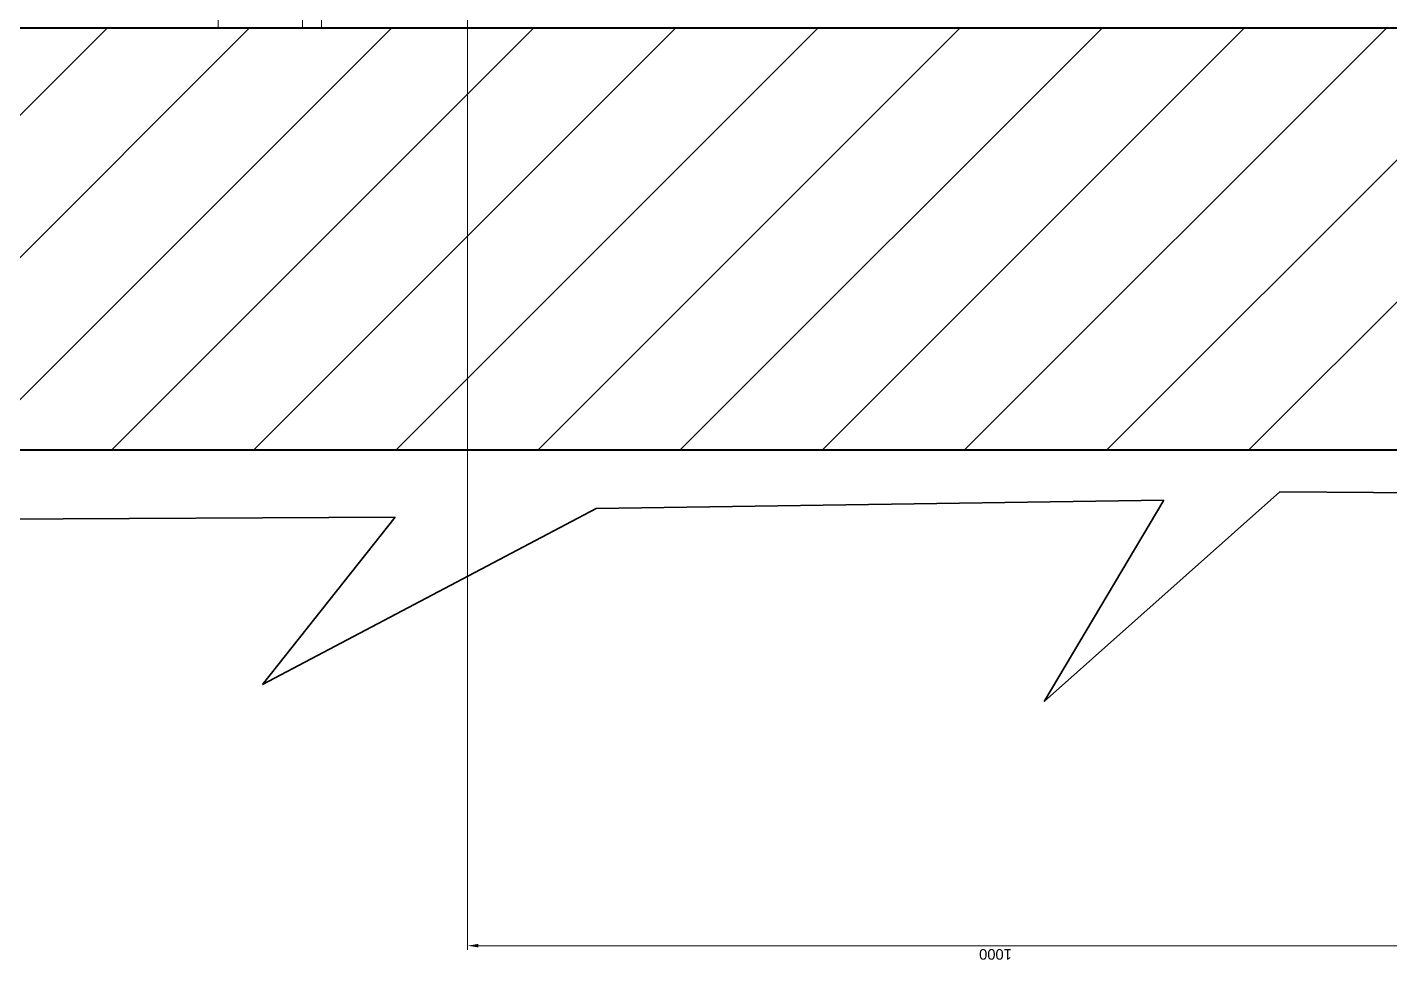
# Model space of a CAD drawing. Header units: millimetres. Extents: x 47631 to 558803, y 29659 to 315570.
# Drawn here: x 489940 to 491231, y 300817 to 301700 of the extents above; entities that cross this region are included whole.
import ezdxf

# ---------------------------------------------------------------- set-up
doc = ezdxf.new("R2010")
doc.units = ezdxf.units.MM
doc.styles.add('GP kota 13.83_20.63_22.63_PBS_strojarstvo_rashladni_sustav$0$Arial', font='arial.ttf')

msp = doc.modelspace()

# ---------------------------------------------------------------- linework, layer by layer
at = {"color": 5, "linetype": 'Continuous', "lineweight": 20}
for p, q in [((490357.2, 302118.1), (490357.2, 300825.9)), ((490367.2, 300829.9), (491346.8, 300829.9))]:
    msp.add_line(p, q, dxfattribs=at)
at = {"color": 8, "linetype": 'Continuous', "lineweight": 9}
for p, q in [((490120.7, 301699.5), (490120.7, 301790)), ((490200.7, 301790), (490200.7, 301699.5)), ((490218.7, 301715.5), (490218.7, 301699.5))]:
    msp.add_line(p, q, dxfattribs=at)
at = {"color": 3, "linetype": 'Continuous', "lineweight": 40}
for p, q in [((491356.8, 301699.5), (476106.8, 301699.5)), ((510556.8, 301299.5), (487956.8, 301299.5))]:
    msp.add_line(p, q, dxfattribs=at)
at = {"color": 8, "linetype": 'Continuous', "lineweight": 5}
for p, q in [((489615.5, 301299.5), (490015.5, 301699.5)), ((489750.2, 301299.5), (490150.2, 301699.5)), ((489884.9, 301299.5), (490284.9, 301699.5)), ((490019.6, 301299.5), (490419.6, 301699.5)), ((490154.3, 301299.5), (490554.3, 301699.5)), ((490289, 301299.5), (490689, 301699.5)), ((490423.7, 301299.5), (490823.7, 301699.5)), ((490558.4, 301299.5), (490958.4, 301699.5)), ((490693.1, 301299.5), (491093.1, 301699.5)), ((490827.8, 301299.5), (491227.8, 301699.5)), ((490962.5, 301299.5), (491356.8, 301693.8)), ((491097.2, 301299.5), (491356.8, 301559.1))]:
    msp.add_line(p, q, dxfattribs=at)
at = {"color": 1, "linetype": 'Continuous', "lineweight": -3}
msp.add_line((489916.8, 301699.7), (491356.8, 301699.7), dxfattribs=at)
at = {"color": 253, "linetype": 'Continuous', "lineweight": 35}
for p, q in [((490903.4, 301061.4), (491126.8, 301260.2)), ((491126.8, 301260.2), (491553.4, 301257)), ((490162.9, 301077.4), (490479.1, 301244.2)), ((490479.1, 301244.2), (491016.8, 301252.2)), ((491016.8, 301252.2), (490903.4, 301061.4)), ((489690.4, 301232.9), (490288.4, 301236.1)), ((490288.4, 301236.1), (490162.9, 301077.4))]:
    msp.add_line(p, q, dxfattribs=at)
at = {"color": 5, "linetype": 'Continuous', "lineweight": 20}
msp.add_solid([(490367.2, 300831.6), (490367.2, 300828.3), (490357.2, 300829.9)], dxfattribs=at)

# ---------------------------------------------------------------- texts
at = {"color": 5, "linetype": 'Continuous', "lineweight": 20, "style": 'GP kota 13.83_20.63_22.63_PBS_strojarstvo_rashladni_sustav$0$Arial'}
msp.add_text('1000', height=10, rotation=180, dxfattribs=at).set_placement((490872.9, 300826.7))

doc.saveas('drawing.dxf')
